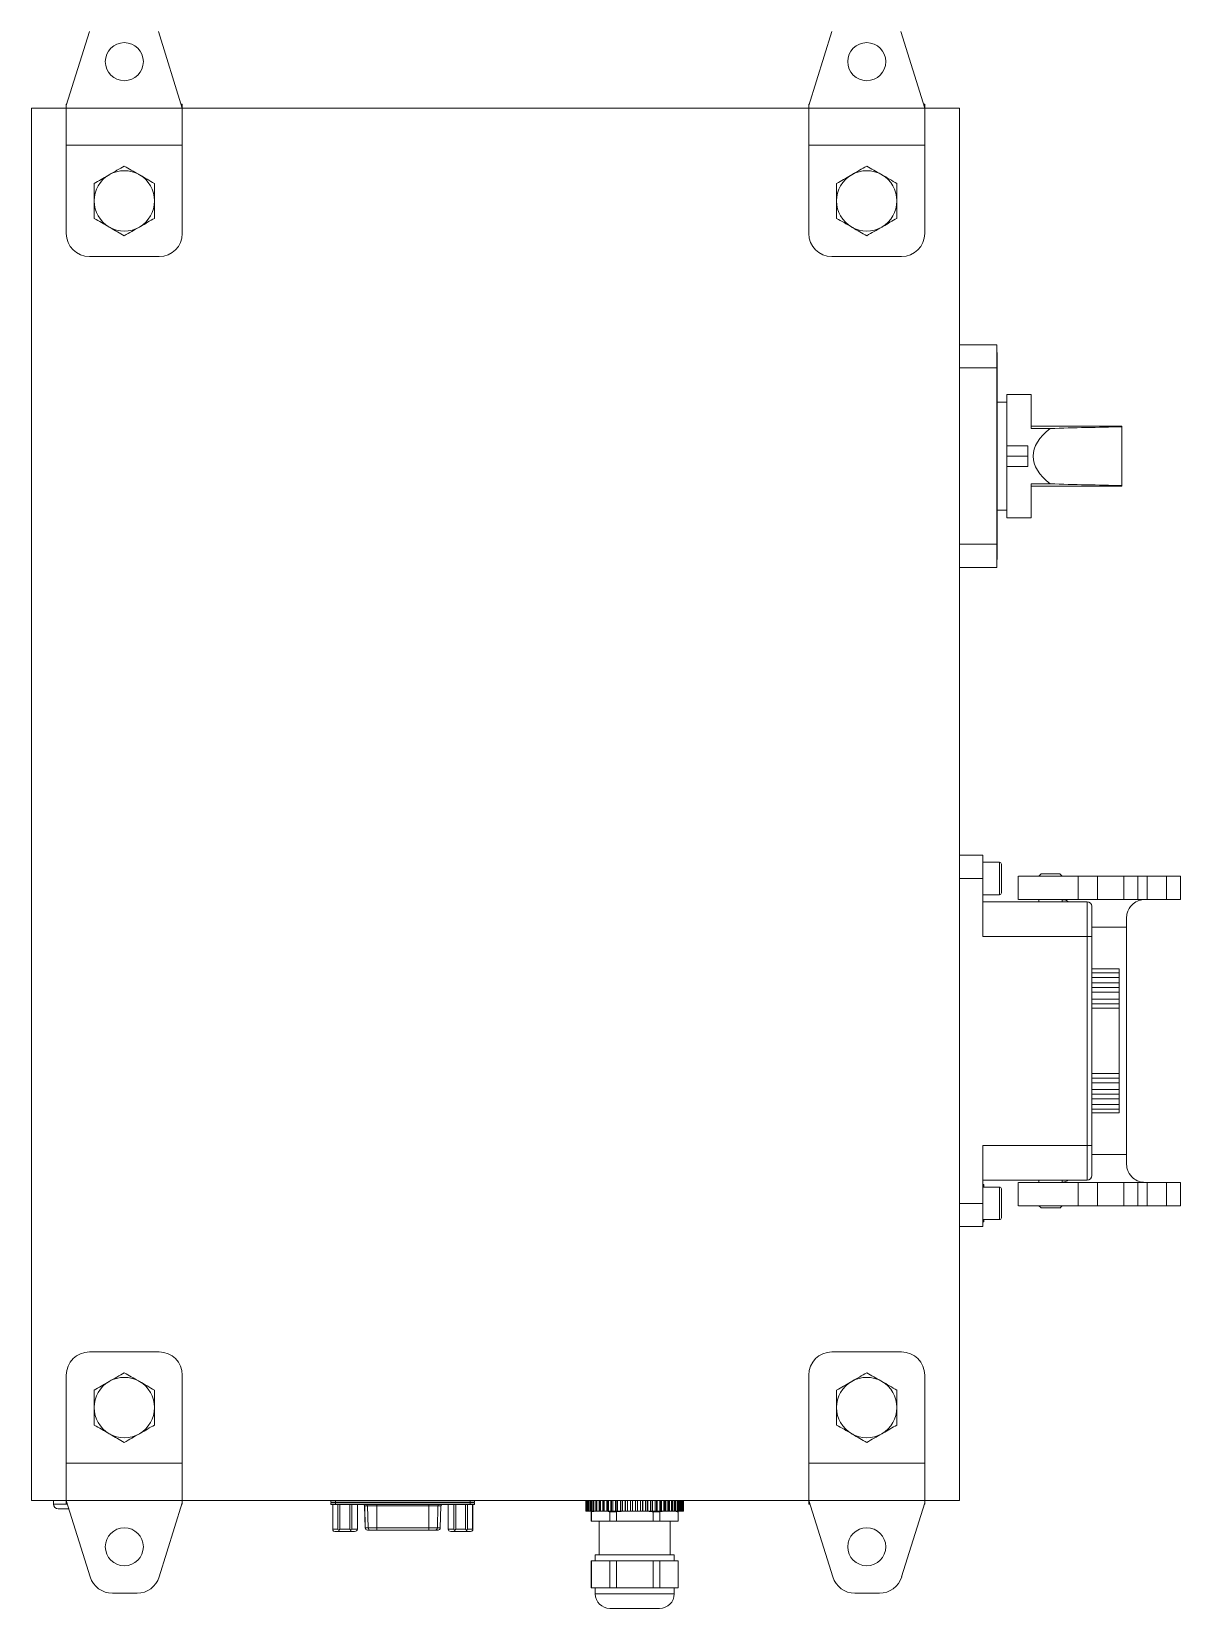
# Model space of a CAD drawing. Extents: x 4137 to 28680, y 2446 to 6814.
# Drawn here: x 5172.7 to 5420.3, y 4134.1 to 4473.9 of the extents above; entities that cross this region are included whole.
import ezdxf

# ---------------------------------------------------------------- set-up
doc = ezdxf.new("R2010")
doc.units = 0
doc.header["$LTSCALE"] = 0.5
doc.layers.get('0').update_dxf_attribs({"linetype": 'CONTINUOUS'})

msp = doc.modelspace()

# ---------------------------------------------------------------- linework, layer by layer
at = {"color": 7, "linetype": 'Continuous', "lineweight": 15}
for p, q in [((5185.22, 4473.87), (5180.23, 4457.92)), ((5205.23, 4457.38), (5200.08, 4473.87)), ((5345.22, 4473.87), (5340.23, 4457.92)), ((5365.23, 4457.38), (5360.08, 4473.87)), ((5180.23, 4458.21), (5180.32, 4458.21)), ((5180.23, 4457.92), (5180.23, 4458.21)), ((5180.23, 4457.92), (5180.23, 4457.38)), ((5204.97, 4458.21), (5205.23, 4458.21)), ((5205.23, 4457.38), (5205.23, 4458.21)), ((5340.23, 4458.21), (5340.32, 4458.21)), ((5340.23, 4457.92), (5340.23, 4458.21)), ((5340.23, 4457.92), (5340.23, 4457.38)), ((5364.97, 4458.21), (5365.23, 4458.21)), ((5365.23, 4457.38), (5365.23, 4458.21)), ((5172.73, 4157.38), (5172.73, 4457.38)), ((5172.73, 4457.38), (5180.23, 4457.38)), ((5205.23, 4457.38), (5180.23, 4457.38)), ((5180.23, 4449.38), (5180.23, 4457.38)), ((5205.23, 4457.38), (5340.23, 4457.38)), ((5205.23, 4449.38), (5205.23, 4457.38)), ((5365.23, 4457.38), (5340.23, 4457.38)), ((5340.23, 4449.38), (5340.23, 4457.38)), ((5365.23, 4457.38), (5372.73, 4457.38)), ((5365.23, 4449.38), (5365.23, 4457.38)), ((5372.73, 4457.38), (5372.73, 4157.38)), ((5205.23, 4449.38), (5180.23, 4449.38)), ((5180.23, 4430.38), (5180.23, 4449.38)), ((5205.23, 4430.38), (5205.23, 4449.38)), ((5365.23, 4449.38), (5340.23, 4449.38)), ((5340.23, 4430.38), (5340.23, 4449.38)), ((5365.23, 4430.38), (5365.23, 4449.38)), ((5200.23, 4425.38), (5185.23, 4425.38)), ((5360.23, 4425.38), (5345.23, 4425.38)), ((5380.73, 4406.38), (5372.73, 4406.38)), ((5380.73, 4406.38), (5380.73, 4401.38)), ((5380.83, 4404.68), (5380.73, 4404.68)), ((5380.83, 4401.18), (5380.83, 4404.68)), ((5372.73, 4401.38), (5380.73, 4401.38)), ((5380.73, 4401.38), (5380.73, 4363.38)), ((5380.83, 4401.18), (5380.83, 4363.58)), ((5382.93, 4394.03), (5380.83, 4394.03)), ((5388.13, 4395.68), (5382.93, 4395.68)), ((5382.93, 4395.68), (5382.93, 4384.62)), ((5388.13, 4388.34), (5388.13, 4395.68)), ((5407.73, 4388.85), (5388.13, 4388.85)), ((5388.13, 4388.34), (5392.28, 4388.34)), ((5407.73, 4388.7), (5407.73, 4388.85)), ((5407.73, 4388.7), (5407.73, 4376.06)), ((5382.93, 4384.62), (5382.93, 4382.38)), ((5382.93, 4384.62), (5387.43, 4384.62)), ((5387.43, 4384.62), (5387.43, 4382.38)), ((5382.93, 4382.38), (5382.93, 4380.14)), ((5382.93, 4382.38), (5387.43, 4382.38)), ((5387.43, 4380.14), (5382.93, 4380.14)), ((5382.93, 4380.14), (5382.93, 4369.08)), ((5387.43, 4382.38), (5387.43, 4380.14)), ((5388.13, 4376.41), (5392.28, 4376.41)), ((5388.13, 4369.08), (5388.13, 4376.41)), ((5388.13, 4375.91), (5407.73, 4375.91)), ((5407.73, 4376.06), (5407.73, 4375.91)), ((5380.83, 4370.73), (5382.93, 4370.73)), ((5382.93, 4369.08), (5388.13, 4369.08)), ((5380.73, 4363.38), (5372.73, 4363.38)), ((5380.73, 4363.38), (5380.73, 4358.38)), ((5380.83, 4360.08), (5380.83, 4363.58)), ((5380.73, 4360.08), (5380.83, 4360.08)), ((5372.73, 4358.38), (5380.73, 4358.38)), ((5372.73, 4296.38), (5377.73, 4296.38)), ((5377.73, 4291.38), (5377.73, 4296.38)), ((5381.33, 4294.88), (5377.73, 4294.88)), ((5381.73, 4294.48), (5381.73, 4288.28)), ((5385.33, 4291.88), (5385.33, 4286.87)), ((5389.83, 4291.88), (5390.33, 4292.38)), ((5394.33, 4292.38), (5390.33, 4292.38)), ((5394.84, 4291.87), (5394.33, 4292.38)), ((5398.27, 4286.88), (5398.27, 4291.88)), ((5402.46, 4291.88), (5398.27, 4291.88)), ((5402.46, 4286.88), (5402.46, 4291.88)), ((5408.13, 4291.88), (5402.46, 4291.88)), ((5408.13, 4286.88), (5408.13, 4291.88)), ((5411.13, 4286.88), (5411.13, 4291.88)), ((5413.13, 4286.88), (5413.13, 4291.88)), ((5417.33, 4291.88), (5413.13, 4291.88)), ((5417.33, 4286.88), (5417.33, 4291.88)), ((5420.33, 4286.88), (5420.33, 4291.88)), ((5372.73, 4291.38), (5377.73, 4291.38)), ((5377.73, 4278.88), (5377.73, 4291.38)), ((5377.73, 4287.88), (5381.33, 4287.88)), ((5400.23, 4286.38), (5377.73, 4286.38)), ((5389.83, 4286.88), (5389.83, 4286.38)), ((5394.83, 4286.38), (5394.83, 4286.93)), ((5402.46, 4286.88), (5398.27, 4286.88)), ((5400.23, 4278.88), (5400.23, 4286.38)), ((5408.13, 4286.88), (5402.46, 4286.88)), ((5417.33, 4286.88), (5413.13, 4286.88)), ((5408.71, 4282.88), (5408.71, 4280.88)), ((5400.23, 4278.88), (5377.73, 4278.88)), ((5400.23, 4233.88), (5400.23, 4278.88)), ((5401.23, 4278.88), (5400.23, 4278.88)), ((5401.23, 4233.88), (5401.23, 4278.88)), ((5408.71, 4231.88), (5408.71, 4280.88)), ((5401.23, 4271.88), (5407.13, 4271.88)), ((5407.13, 4271.06), (5407.13, 4271.88)), ((5407.13, 4271.88), (5407.13, 4271.88)), ((5407.13, 4271.88), (5407.13, 4270.91)), ((5401.23, 4267.88), (5407.13, 4267.88)), ((5407.13, 4268.88), (5407.13, 4270.07)), ((5407.13, 4267.95), (5407.13, 4259.38)), ((5407.13, 4267.88), (5407.13, 4267.88)), ((5407.13, 4264.38), (5401.23, 4264.38)), ((5407.13, 4265.38), (5407.13, 4266.88)), ((5407.13, 4264.38), (5407.13, 4264.38)), ((5407.13, 4263.41), (5401.23, 4263.41)), ((5407.13, 4249.35), (5407.13, 4263.41)), ((5407.13, 4258.38), (5407.13, 4258.38)), ((5407.13, 4257.38), (5407.13, 4255.38)), ((5407.13, 4254.38), (5407.13, 4254.38)), ((5407.13, 4253.38), (5407.13, 4244.81)), ((5401.23, 4249.35), (5407.13, 4249.35)), ((5401.23, 4248.38), (5407.13, 4248.38)), ((5407.13, 4248.38), (5407.13, 4248.38)), ((5407.13, 4245.88), (5407.13, 4247.38)), ((5407.13, 4244.88), (5401.23, 4244.88)), ((5407.13, 4244.88), (5407.13, 4244.88)), ((5407.13, 4242.69), (5407.13, 4243.88)), ((5401.23, 4240.88), (5407.13, 4240.88)), ((5407.13, 4241.85), (5407.13, 4240.88)), ((5407.13, 4240.88), (5407.13, 4241.7)), ((5407.13, 4240.88), (5407.13, 4240.88)), ((5377.73, 4233.88), (5400.23, 4233.88)), ((5377.73, 4233.88), (5377.73, 4221.38)), ((5400.23, 4233.88), (5401.23, 4233.88)), ((5400.23, 4226.38), (5400.23, 4233.88)), ((5408.71, 4229.88), (5408.71, 4231.88)), ((5377.73, 4226.38), (5400.23, 4226.38)), ((5377.95, 4225.44), (5377.73, 4225.44)), ((5377.93, 4225.38), (5377.73, 4225.38)), ((5381.33, 4224.88), (5377.73, 4224.88)), ((5377.93, 4224.88), (5377.93, 4225.38)), ((5381.73, 4224.48), (5381.73, 4218.28)), ((5385.33, 4225.88), (5385.33, 4220.87)), ((5389.83, 4225.88), (5389.83, 4226.38)), ((5394.83, 4225.82), (5394.83, 4226.38)), ((5398.27, 4225.88), (5398.27, 4220.88)), ((5398.27, 4225.88), (5402.46, 4225.88)), ((5402.46, 4225.88), (5402.46, 4220.88)), ((5402.46, 4225.88), (5408.13, 4225.88)), ((5408.13, 4225.88), (5408.13, 4220.88)), ((5411.13, 4225.88), (5411.13, 4220.88)), ((5413.13, 4225.88), (5413.13, 4220.88)), ((5413.13, 4225.88), (5417.33, 4225.88)), ((5417.33, 4225.88), (5417.33, 4220.88)), ((5420.33, 4225.88), (5420.33, 4220.88)), ((5372.73, 4221.38), (5377.73, 4221.38)), ((5377.73, 4221.38), (5377.73, 4216.38)), ((5389.83, 4220.88), (5390.33, 4220.38)), ((5394.33, 4220.37), (5394.84, 4220.88)), ((5398.27, 4220.88), (5402.46, 4220.88)), ((5402.46, 4220.88), (5408.13, 4220.88)), ((5413.13, 4220.88), (5417.33, 4220.88)), ((5377.73, 4217.88), (5381.33, 4217.88)), ((5377.73, 4217.38), (5377.93, 4217.38)), ((5377.93, 4217.38), (5377.93, 4217.88)), ((5377.73, 4216.38), (5372.73, 4216.38)), ((5185.23, 4189.38), (5200.23, 4189.38)), ((5345.23, 4189.38), (5360.23, 4189.38)), ((5180.23, 4184.38), (5180.23, 4165.38)), ((5205.23, 4184.38), (5205.23, 4165.38)), ((5340.23, 4184.38), (5340.23, 4165.38)), ((5365.23, 4184.38), (5365.23, 4165.38)), ((5180.23, 4165.38), (5205.23, 4165.38)), ((5180.23, 4165.38), (5180.23, 4157.38)), ((5205.23, 4165.38), (5205.23, 4157.38)), ((5340.23, 4165.38), (5365.23, 4165.38)), ((5340.23, 4165.38), (5340.23, 4157.38)), ((5365.23, 4165.38), (5365.23, 4157.38)), ((5180.23, 4157.38), (5172.73, 4157.38)), ((5177.48, 4157.38), (5177.48, 4156.58)), ((5180.23, 4157.38), (5205.23, 4157.38)), ((5180.23, 4157.38), (5185.39, 4140.89)), ((5180.23, 4157.38), (5180.23, 4156.55)), ((5180.49, 4156.55), (5180.23, 4156.55)), ((5200.25, 4140.89), (5205.23, 4156.83)), ((5205.23, 4156.55), (5205.15, 4156.55)), ((5340.23, 4157.38), (5205.23, 4157.38)), ((5205.23, 4156.83), (5205.23, 4157.38)), ((5205.23, 4156.83), (5205.23, 4156.55)), ((5237.23, 4156.98), (5237.23, 4157.38)), ((5237.23, 4156.98), (5238.23, 4156.98)), ((5237.23, 4156.48), (5237.23, 4156.88)), ((5238.23, 4156.88), (5237.23, 4156.88)), ((5238.23, 4156.48), (5237.23, 4156.48)), ((5237.63, 4156.48), (5237.63, 4150.93)), ((5237.7, 4156.48), (5237.7, 4151.18)), ((5238.23, 4157.38), (5238.23, 4156.98)), ((5238.23, 4156.98), (5267.23, 4156.98)), ((5238.23, 4156.48), (5238.23, 4156.88)), ((5267.23, 4156.88), (5238.23, 4156.88)), ((5267.23, 4156.48), (5238.23, 4156.48)), ((5238.73, 4156.98), (5238.73, 4156.88)), ((5238.76, 4151.18), (5238.76, 4156.48)), ((5239.19, 4156.48), (5239.19, 4151.18)), ((5241.31, 4151.18), (5241.31, 4156.48)), ((5241.73, 4156.88), (5241.73, 4156.98)), ((5241.75, 4156.48), (5241.75, 4151.18)), ((5242.95, 4156.48), (5242.95, 4151.18)), ((5244.51, 4156.19), (5244.64, 4151.46)), ((5244.54, 4156.19), (5245.16, 4156.19)), ((5244.54, 4156.19), (5244.66, 4151.46)), ((5245.16, 4156.19), (5247.13, 4156.19)), ((5245.16, 4156.19), (5245.28, 4151.46)), ((5245.3, 4156.98), (5245.3, 4156.88)), ((5247.13, 4156.48), (5247.13, 4156.19)), ((5247.13, 4156.19), (5258.34, 4156.19)), ((5247.13, 4156.19), (5247.13, 4151.46)), ((5258.34, 4156.48), (5258.34, 4156.19)), ((5258.34, 4156.19), (5260.31, 4156.19)), ((5258.34, 4156.19), (5258.34, 4151.46)), ((5260.16, 4156.88), (5260.16, 4156.98)), ((5260.31, 4156.19), (5260.19, 4151.46)), ((5260.31, 4156.19), (5260.93, 4156.19)), ((5260.93, 4156.19), (5260.81, 4151.46)), ((5260.83, 4151.46), (5260.96, 4156.19)), ((5262.52, 4156.48), (5262.52, 4151.18)), ((5263.72, 4151.18), (5263.72, 4156.48)), ((5263.73, 4156.98), (5263.73, 4156.88)), ((5264.15, 4156.48), (5264.15, 4151.18)), ((5266.28, 4151.18), (5266.28, 4156.48)), ((5266.71, 4156.48), (5266.71, 4151.18)), ((5266.73, 4156.88), (5266.73, 4156.98)), ((5267.23, 4156.98), (5267.23, 4157.38)), ((5267.23, 4156.98), (5268.23, 4156.98)), ((5267.23, 4156.48), (5267.23, 4156.88)), ((5268.23, 4156.88), (5267.23, 4156.88)), ((5268.23, 4156.48), (5267.23, 4156.48)), ((5267.77, 4151.18), (5267.77, 4156.48)), ((5267.84, 4150.93), (5267.84, 4156.48)), ((5268.23, 4156.98), (5268.23, 4157.38)), ((5268.23, 4156.48), (5268.23, 4156.88)), ((5292.22, 4157.38), (5292.22, 4155.09)), ((5292.22, 4157.38), (5292.22, 4155.09)), ((5292.3, 4155.09), (5292.3, 4157.38)), ((5292.35, 4157.38), (5292.35, 4155.09)), ((5292.49, 4155.09), (5292.49, 4157.38)), ((5292.58, 4157.38), (5292.58, 4155.09)), ((5292.79, 4155.09), (5292.79, 4157.38)), ((5292.93, 4157.38), (5292.93, 4155.09)), ((5293.2, 4155.09), (5293.2, 4157.38)), ((5293.38, 4157.38), (5293.38, 4155.09)), ((5293.71, 4155.09), (5293.71, 4157.38)), ((5293.93, 4157.38), (5293.93, 4155.09)), ((5293.94, 4157.38), (5293.94, 4155.09)), ((5294.32, 4155.09), (5294.32, 4157.38)), ((5294.53, 4157.38), (5294.53, 4155.09)), ((5294.59, 4157.38), (5294.59, 4155.09)), ((5295.03, 4155.09), (5295.03, 4157.38)), ((5295.22, 4157.38), (5295.22, 4155.09)), ((5295.34, 4157.38), (5295.34, 4155.09)), ((5295.82, 4155.09), (5295.82, 4157.38)), ((5295.99, 4157.38), (5295.99, 4155.09)), ((5296.16, 4157.38), (5296.16, 4155.09)), ((5296.68, 4155.09), (5296.68, 4157.38)), ((5296.83, 4157.38), (5296.83, 4155.09)), ((5297.05, 4157.38), (5297.05, 4155.09)), ((5297.61, 4155.09), (5297.61, 4157.38)), ((5297.74, 4157.38), (5297.74, 4155.09)), ((5298.01, 4157.38), (5298.01, 4155.09)), ((5298.6, 4155.09), (5298.6, 4157.38)), ((5298.7, 4157.38), (5298.7, 4155.09)), ((5299.02, 4157.38), (5299.02, 4155.09)), ((5299.63, 4155.09), (5299.63, 4157.38)), ((5299.71, 4157.38), (5299.71, 4155.09)), ((5300.07, 4157.38), (5300.07, 4155.09)), ((5300.7, 4155.09), (5300.7, 4157.38)), ((5300.75, 4157.38), (5300.75, 4155.09)), ((5301.15, 4157.38), (5301.15, 4155.09)), ((5301.79, 4155.09), (5301.79, 4157.38)), ((5301.81, 4157.38), (5301.81, 4155.09)), ((5302.24, 4155.09), (5302.24, 4157.38)), ((5302.25, 4157.38), (5302.25, 4155.09)), ((5302.89, 4155.09), (5302.89, 4157.38)), ((5303.32, 4155.09), (5303.32, 4157.38)), ((5303.35, 4157.38), (5303.35, 4155.09)), ((5303.98, 4155.09), (5303.98, 4157.38)), ((5304.38, 4155.09), (5304.38, 4157.38)), ((5304.44, 4157.38), (5304.44, 4155.09)), ((5305.07, 4155.09), (5305.07, 4157.38)), ((5305.43, 4155.09), (5305.43, 4157.38)), ((5305.52, 4157.38), (5305.52, 4155.09)), ((5306.13, 4155.09), (5306.13, 4157.38)), ((5306.45, 4155.09), (5306.45, 4157.38)), ((5306.57, 4157.38), (5306.57, 4155.09)), ((5307.15, 4155.09), (5307.15, 4157.38)), ((5307.43, 4155.09), (5307.43, 4157.38)), ((5307.57, 4157.38), (5307.57, 4155.09)), ((5308.12, 4155.09), (5308.12, 4157.38)), ((5308.36, 4155.09), (5308.36, 4157.38)), ((5308.52, 4157.38), (5308.52, 4155.09)), ((5309.03, 4155.09), (5309.03, 4157.38)), ((5309.22, 4155.09), (5309.22, 4157.38)), ((5309.41, 4157.38), (5309.41, 4155.09)), ((5309.88, 4155.09), (5309.88, 4157.38)), ((5310.01, 4155.09), (5310.01, 4157.38)), ((5310.22, 4157.38), (5310.22, 4155.09)), ((5310.64, 4155.09), (5310.64, 4157.38)), ((5310.73, 4155.09), (5310.73, 4157.38)), ((5310.96, 4157.38), (5310.96, 4155.09)), ((5311.32, 4155.09), (5311.32, 4157.38)), ((5311.36, 4155.09), (5311.36, 4157.38)), ((5311.6, 4157.38), (5311.6, 4155.09)), ((5311.91, 4155.09), (5311.91, 4157.38)), ((5312.14, 4157.38), (5312.14, 4155.09)), ((5312.39, 4155.09), (5312.39, 4157.38)), ((5312.59, 4157.38), (5312.59, 4155.09)), ((5312.77, 4155.09), (5312.77, 4157.38)), ((5312.92, 4157.38), (5312.92, 4155.09)), ((5313.04, 4155.09), (5313.04, 4157.38)), ((5313.14, 4157.38), (5313.14, 4155.09)), ((5313.2, 4155.09), (5313.2, 4157.38)), ((5313.25, 4157.38), (5313.25, 4155.09)), ((5340.23, 4157.38), (5365.23, 4157.38)), ((5340.23, 4157.38), (5345.39, 4140.89)), ((5340.23, 4157.38), (5340.23, 4156.55)), ((5340.49, 4156.55), (5340.23, 4156.55)), ((5360.25, 4140.89), (5365.23, 4156.83)), ((5365.23, 4156.55), (5365.15, 4156.55)), ((5372.73, 4157.38), (5365.23, 4157.38)), ((5365.23, 4156.83), (5365.23, 4157.38)), ((5365.23, 4156.83), (5365.23, 4156.55)), ((5292.22, 4155.09), (5292.3, 4155.09)), ((5292.22, 4155.09), (5292.22, 4155.09)), ((5292.3, 4155.09), (5292.35, 4155.09)), ((5292.35, 4155.09), (5292.49, 4155.09)), ((5292.49, 4155.09), (5292.58, 4155.09)), ((5292.58, 4155.09), (5292.79, 4155.09)), ((5292.79, 4155.09), (5292.93, 4155.09)), ((5292.93, 4155.09), (5293.2, 4155.09)), ((5293.2, 4155.09), (5293.38, 4155.09)), ((5294.03, 4155.09), (5293.36, 4154.91)), ((5293.36, 4154.91), (5293.36, 4152.88)), ((5293.36, 4154.91), (5293.39, 4154.91)), ((5293.39, 4152.88), (5293.36, 4152.88)), ((5293.38, 4155.09), (5293.71, 4155.09)), ((5293.39, 4154.91), (5294.43, 4155.09)), ((5293.39, 4152.88), (5293.39, 4154.91)), ((5297.35, 4152.88), (5293.39, 4152.88)), ((5293.71, 4155.09), (5293.93, 4155.09)), ((5293.94, 4155.09), (5294.32, 4155.09)), ((5294.32, 4155.09), (5294.53, 4155.09)), ((5294.59, 4155.09), (5295.03, 4155.09)), ((5295.03, 4155.09), (5295.22, 4155.09)), ((5295.08, 4152.88), (5295.08, 4145.64)), ((5295.22, 4155.09), (5295.34, 4155.09)), ((5295.34, 4155.09), (5295.82, 4155.09)), ((5295.82, 4155.09), (5295.99, 4155.09)), ((5295.99, 4155.09), (5296.16, 4155.09)), ((5296.16, 4155.09), (5296.68, 4155.09)), ((5296.68, 4155.09), (5296.83, 4155.09)), ((5296.83, 4155.09), (5297.05, 4155.09)), ((5297.05, 4155.09), (5297.61, 4155.09)), ((5297.35, 4154.91), (5298.78, 4154.91)), ((5297.35, 4152.88), (5297.35, 4154.91)), ((5298.78, 4152.88), (5297.35, 4152.88)), ((5297.61, 4155.09), (5297.74, 4155.09)), ((5297.74, 4155.09), (5298.12, 4155.09)), ((5298.01, 4155.09), (5298.6, 4155.09)), ((5298.6, 4155.09), (5298.7, 4155.09)), ((5298.7, 4155.09), (5299.1, 4155.09)), ((5298.78, 4154.91), (5300.84, 4155.09)), ((5298.78, 4152.88), (5298.78, 4154.91)), ((5306.69, 4152.88), (5298.78, 4152.88)), ((5299.02, 4155.09), (5299.63, 4155.09)), ((5299.63, 4155.09), (5299.71, 4155.09)), ((5299.71, 4155.09), (5300.13, 4155.09)), ((5300.07, 4155.09), (5300.7, 4155.09)), ((5300.7, 4155.09), (5300.75, 4155.09)), ((5300.75, 4155.09), (5301.18, 4155.09)), ((5301.15, 4155.09), (5301.79, 4155.09)), ((5301.79, 4155.09), (5301.81, 4155.09)), ((5301.81, 4155.09), (5302.24, 4155.09)), ((5302.25, 4155.09), (5302.24, 4155.09)), ((5302.25, 4155.09), (5302.89, 4155.09)), ((5302.88, 4155.09), (5303.32, 4155.09)), ((5303.35, 4155.09), (5303.32, 4155.09)), ((5303.35, 4155.09), (5303.98, 4155.09)), ((5303.95, 4155.09), (5304.38, 4155.09)), ((5304.44, 4155.09), (5304.38, 4155.09)), ((5304.44, 4155.09), (5305.07, 4155.09)), ((5305.01, 4155.09), (5305.43, 4155.09)), ((5305.52, 4155.09), (5305.43, 4155.09)), ((5305.52, 4155.09), (5306.13, 4155.09)), ((5306.04, 4155.09), (5306.45, 4155.09)), ((5306.57, 4155.09), (5306.45, 4155.09)), ((5306.57, 4155.09), (5307.15, 4155.09)), ((5306.69, 4152.88), (5306.69, 4154.91)), ((5306.69, 4154.91), (5308.12, 4154.91)), ((5308.12, 4152.88), (5306.69, 4152.88)), ((5307.04, 4155.09), (5307.43, 4155.09)), ((5307.57, 4155.09), (5307.43, 4155.09)), ((5307.57, 4155.09), (5308.12, 4155.09)), ((5307.99, 4155.09), (5308.36, 4155.09)), ((5308.12, 4154.91), (5309.15, 4155.09)), ((5308.12, 4152.88), (5308.12, 4154.91)), ((5312.07, 4152.88), (5308.12, 4152.88)), ((5308.52, 4155.09), (5308.36, 4155.09)), ((5308.52, 4155.09), (5309.03, 4155.09)), ((5309.03, 4155.09), (5309.22, 4155.09)), ((5309.41, 4155.09), (5309.22, 4155.09)), ((5309.41, 4155.09), (5309.88, 4155.09)), ((5309.88, 4155.09), (5310.01, 4155.09)), ((5310.22, 4155.09), (5310.01, 4155.09)), ((5310.22, 4155.09), (5310.64, 4155.09)), ((5310.39, 4145.64), (5310.39, 4152.88)), ((5310.96, 4155.09), (5310.73, 4155.09)), ((5310.96, 4155.09), (5311.32, 4155.09)), ((5311.6, 4155.09), (5311.36, 4155.09)), ((5312.11, 4154.91), (5311.44, 4155.09)), ((5311.6, 4155.09), (5311.91, 4155.09)), ((5312.14, 4155.09), (5311.91, 4155.09)), ((5312.07, 4152.88), (5312.07, 4154.91)), ((5312.07, 4154.91), (5312.11, 4154.91)), ((5312.11, 4152.88), (5312.07, 4152.88)), ((5312.11, 4152.88), (5312.11, 4154.91)), ((5312.14, 4155.09), (5312.39, 4155.09)), ((5312.59, 4155.09), (5312.39, 4155.09)), ((5312.59, 4155.09), (5312.77, 4155.09)), ((5312.92, 4155.09), (5312.77, 4155.09)), ((5312.92, 4155.09), (5313.04, 4155.09)), ((5313.14, 4155.09), (5313.04, 4155.09)), ((5313.14, 4155.09), (5313.2, 4155.09)), ((5313.25, 4155.09), (5313.2, 4155.09)), ((5238.76, 4151.18), (5237.7, 4151.18)), ((5238.13, 4150.68), (5239.19, 4150.68)), ((5241.31, 4151.18), (5239.19, 4151.18)), ((5239.19, 4150.68), (5241.31, 4150.68)), ((5241.31, 4150.68), (5242.37, 4150.68)), ((5242.95, 4151.18), (5241.75, 4151.18)), ((5244.66, 4151.46), (5245.28, 4151.46)), ((5245.15, 4150.98), (5245.78, 4150.98)), ((5245.28, 4151.46), (5247.13, 4151.46)), ((5245.78, 4150.98), (5246.22, 4150.98)), ((5246.22, 4150.98), (5247.13, 4150.98)), ((5247.13, 4151.46), (5258.34, 4151.46)), ((5247.13, 4151.46), (5247.13, 4150.98)), ((5247.13, 4150.98), (5258.34, 4150.98)), ((5258.34, 4151.46), (5260.19, 4151.46)), ((5258.34, 4151.46), (5258.34, 4150.98)), ((5258.34, 4150.98), (5259.25, 4150.98)), ((5259.25, 4150.98), (5259.69, 4150.98)), ((5259.69, 4150.98), (5260.32, 4150.98)), ((5260.19, 4151.46), (5260.81, 4151.46)), ((5263.72, 4151.18), (5262.52, 4151.18)), ((5263.09, 4150.68), (5264.15, 4150.68)), ((5266.28, 4151.18), (5264.15, 4151.18)), ((5264.15, 4150.68), (5266.28, 4150.68)), ((5266.28, 4151.18), (5266.53, 4150.93)), ((5266.28, 4150.68), (5267.34, 4150.68)), ((5267.77, 4151.18), (5266.71, 4151.18)), ((5294.23, 4145.64), (5294.23, 4144.33)), ((5294.23, 4145.64), (5295.37, 4145.64)), ((5295.37, 4145.64), (5311.23, 4145.64)), ((5311.23, 4144.33), (5311.23, 4145.64)), ((5293.36, 4144.33), (5293.36, 4138.55)), ((5293.39, 4144.33), (5293.36, 4144.33)), ((5293.39, 4138.55), (5293.39, 4144.33)), ((5295.37, 4144.33), (5293.39, 4144.33)), ((5297.35, 4144.33), (5295.37, 4144.33)), ((5297.35, 4138.55), (5297.35, 4144.33)), ((5298.78, 4144.33), (5297.35, 4144.33)), ((5298.78, 4138.55), (5298.78, 4144.33)), ((5302.73, 4144.33), (5298.78, 4144.33)), ((5306.69, 4144.33), (5302.73, 4144.33)), ((5306.69, 4138.55), (5306.69, 4144.33)), ((5308.12, 4144.33), (5306.69, 4144.33)), ((5308.12, 4138.55), (5308.12, 4144.33)), ((5310.1, 4144.33), (5308.12, 4144.33)), ((5312.07, 4144.33), (5310.1, 4144.33)), ((5312.07, 4138.55), (5312.07, 4144.33)), ((5312.11, 4144.33), (5312.07, 4144.33)), ((5312.11, 4138.55), (5312.11, 4144.33)), ((5293.36, 4138.55), (5293.39, 4138.55)), ((5293.39, 4138.55), (5295.37, 4138.55)), ((5294.23, 4138.55), (5294.23, 4137.24)), ((5295.37, 4138.55), (5297.35, 4138.55)), ((5297.35, 4138.55), (5298.78, 4138.55)), ((5298.78, 4138.55), (5302.73, 4138.55)), ((5302.73, 4138.55), (5306.69, 4138.55)), ((5306.69, 4138.55), (5308.12, 4138.55)), ((5308.12, 4138.55), (5310.1, 4138.55)), ((5310.1, 4138.55), (5312.07, 4138.55)), ((5311.23, 4137.24), (5311.23, 4138.55)), ((5312.07, 4138.55), (5312.11, 4138.55)), ((5190.16, 4137.38), (5195.48, 4137.38)), ((5350.16, 4137.38), (5355.48, 4137.38)), ((5297.38, 4134.09), (5298.1, 4134.09)), ((5298.1, 4134.09), (5308.09, 4134.09))]:
    msp.add_line(p, q, dxfattribs=at)
at = {"color": 8, "linetype": 'Continuous', "lineweight": 15}
for p, q in [((5380.73, 4401.18), (5380.83, 4401.18)), ((5380.83, 4363.58), (5380.73, 4363.58)), ((5381.33, 4287.88), (5381.33, 4294.88)), ((5408.71, 4280.88), (5401.23, 4280.88)), ((5401.23, 4271.05), (5407.13, 4271.06)), ((5401.23, 4270.07), (5407.13, 4270.07)), ((5401.23, 4268.88), (5407.13, 4268.88)), ((5407.13, 4266.88), (5401.23, 4266.88)), ((5407.13, 4265.38), (5401.23, 4265.38)), ((5401.23, 4247.38), (5407.13, 4247.38)), ((5401.23, 4245.88), (5407.13, 4245.88)), ((5407.13, 4243.88), (5401.23, 4243.88)), ((5407.13, 4242.69), (5401.23, 4242.69)), ((5407.13, 4241.7), (5401.23, 4241.7)), ((5408.71, 4231.88), (5401.23, 4231.88)), ((5381.33, 4217.88), (5381.33, 4224.88)), ((5177.48, 4156.58), (5180.23, 4156.58)), ((5244.51, 4156.19), (5244.54, 4156.19)), ((5245.32, 4156.88), (5245.32, 4156.98)), ((5245.94, 4156.88), (5245.94, 4156.98)), ((5247.13, 4156.98), (5247.13, 4156.88)), ((5258.34, 4156.88), (5258.34, 4156.98)), ((5259.52, 4156.88), (5259.52, 4156.98)), ((5260.15, 4156.88), (5260.15, 4156.98)), ((5260.93, 4156.19), (5260.96, 4156.19)), ((5244.64, 4151.46), (5244.66, 4151.46)), ((5260.81, 4151.46), (5260.83, 4151.46)), ((5294.23, 4137.24), (5295.37, 4137.24)), ((5295.37, 4137.24), (5311.23, 4137.24))]:
    msp.add_line(p, q, dxfattribs=at)
at = {"color": 7, "linetype": 'Continuous', "lineweight": 15, "flags": 128}
for points in [[(5407.13, 4271.06), (5407.13, 4271.01), (5407.13, 4270.94), (5407.13, 4270.84), (5407.13, 4270.71), (5407.13, 4270.57), (5407.13, 4270.41), (5407.13, 4270.24), (5407.13, 4270.07)], [(5407.13, 4270.91), (5407.13, 4270.77), (5407.13, 4270.55), (5407.13, 4270.25), (5407.13, 4269.88), (5407.13, 4269.45), (5407.13, 4268.98), (5407.13, 4268.47), (5407.13, 4267.95)], [(5407.13, 4267.88), (5407.13, 4267.9), (5407.13, 4267.96), (5407.13, 4268.05), (5407.13, 4268.17), (5407.13, 4268.32), (5407.13, 4268.5), (5407.13, 4268.68), (5407.13, 4268.88)], [(5407.13, 4266.88), (5407.13, 4267.07), (5407.13, 4267.26), (5407.13, 4267.44), (5407.13, 4267.59), (5407.13, 4267.71), (5407.13, 4267.8), (5407.13, 4267.86), (5407.13, 4267.88)], [(5407.13, 4264.38), (5407.13, 4264.4), (5407.13, 4264.46), (5407.13, 4264.55), (5407.13, 4264.67), (5407.13, 4264.82), (5407.13, 4265), (5407.13, 4265.18), (5407.13, 4265.38)], [(5407.13, 4263.08), (5407.13, 4263.62), (5407.13, 4264.07), (5407.13, 4264.37), (5407.13, 4264.48), (5407.13, 4264.37), (5407.13, 4264.07), (5407.13, 4263.62), (5407.13, 4263.08), (5407.13, 4262.54), (5407.13, 4262.09), (5407.13, 4261.79), (5407.13, 4261.68), (5407.13, 4261.79), (5407.13, 4262.09), (5407.13, 4262.54), (5407.13, 4263.08)], [(5407.13, 4263.08), (5407.13, 4263.62), (5407.13, 4264.07), (5407.13, 4264.37), (5407.13, 4264.48), (5407.13, 4264.37), (5407.13, 4264.07), (5407.13, 4263.62), (5407.13, 4263.08), (5407.13, 4262.54), (5407.13, 4262.09), (5407.13, 4261.79), (5407.13, 4261.68), (5407.13, 4261.79), (5407.13, 4262.09), (5407.13, 4262.54), (5407.13, 4263.08)], [(5407.13, 4264.38), (5407.13, 4264.36), (5407.13, 4264.31), (5407.13, 4264.22), (5407.13, 4264.1), (5407.13, 4263.95), (5407.13, 4263.78), (5407.13, 4263.6), (5407.13, 4263.41)], [(5407.13, 4258.38), (5407.13, 4258.4), (5407.13, 4258.46), (5407.13, 4258.55), (5407.13, 4258.67), (5407.13, 4258.82), (5407.13, 4259), (5407.13, 4259.18), (5407.13, 4259.38)], [(5407.13, 4257.38), (5407.13, 4257.57), (5407.13, 4257.76), (5407.13, 4257.94), (5407.13, 4258.09), (5407.13, 4258.21), (5407.13, 4258.3), (5407.13, 4258.36), (5407.13, 4258.38)], [(5407.13, 4256.38), (5407.13, 4256.92), (5407.13, 4257.37), (5407.13, 4257.67), (5407.13, 4257.78), (5407.13, 4257.67), (5407.13, 4257.37), (5407.13, 4256.92), (5407.13, 4256.38), (5407.13, 4255.84), (5407.13, 4255.39), (5407.13, 4255.09), (5407.13, 4254.98), (5407.13, 4255.09), (5407.13, 4255.39), (5407.13, 4255.84), (5407.13, 4256.38)], [(5407.13, 4256.38), (5407.13, 4256.92), (5407.13, 4257.37), (5407.13, 4257.67), (5407.13, 4257.78), (5407.13, 4257.67), (5407.13, 4257.37), (5407.13, 4256.92), (5407.13, 4256.38), (5407.13, 4255.84), (5407.13, 4255.39), (5407.13, 4255.09), (5407.13, 4254.98), (5407.13, 4255.09), (5407.13, 4255.39), (5407.13, 4255.84), (5407.13, 4256.38)], [(5407.13, 4254.38), (5407.13, 4254.4), (5407.13, 4254.46), (5407.13, 4254.55), (5407.13, 4254.67), (5407.13, 4254.82), (5407.13, 4255), (5407.13, 4255.18), (5407.13, 4255.38)], [(5407.13, 4253.38), (5407.13, 4253.57), (5407.13, 4253.76), (5407.13, 4253.94), (5407.13, 4254.09), (5407.13, 4254.21), (5407.13, 4254.3), (5407.13, 4254.36), (5407.13, 4254.38)], [(5407.13, 4249.68), (5407.13, 4250.22), (5407.13, 4250.67), (5407.13, 4250.97), (5407.13, 4251.08), (5407.13, 4250.97), (5407.13, 4250.67), (5407.13, 4250.22), (5407.13, 4249.68), (5407.13, 4249.14), (5407.13, 4248.69), (5407.13, 4248.39), (5407.13, 4248.28), (5407.13, 4248.39), (5407.13, 4248.69), (5407.13, 4249.14), (5407.13, 4249.68)], [(5407.13, 4249.68), (5407.13, 4250.22), (5407.13, 4250.67), (5407.13, 4250.97), (5407.13, 4251.08), (5407.13, 4250.97), (5407.13, 4250.67), (5407.13, 4250.22), (5407.13, 4249.68), (5407.13, 4249.14), (5407.13, 4248.69), (5407.13, 4248.39), (5407.13, 4248.28), (5407.13, 4248.39), (5407.13, 4248.69), (5407.13, 4249.14), (5407.13, 4249.68)], [(5407.13, 4249.35), (5407.13, 4249.16), (5407.13, 4248.98), (5407.13, 4248.81), (5407.13, 4248.66), (5407.13, 4248.54), (5407.13, 4248.45), (5407.13, 4248.4), (5407.13, 4248.38)], [(5407.13, 4247.38), (5407.13, 4247.57), (5407.13, 4247.76), (5407.13, 4247.94), (5407.13, 4248.09), (5407.13, 4248.21), (5407.13, 4248.3), (5407.13, 4248.36), (5407.13, 4248.38)], [(5407.13, 4244.88), (5407.13, 4244.9), (5407.13, 4244.96), (5407.13, 4245.05), (5407.13, 4245.17), (5407.13, 4245.32), (5407.13, 4245.5), (5407.13, 4245.68), (5407.13, 4245.88)], [(5407.13, 4243.88), (5407.13, 4244.07), (5407.13, 4244.26), (5407.13, 4244.44), (5407.13, 4244.59), (5407.13, 4244.71), (5407.13, 4244.8), (5407.13, 4244.86), (5407.13, 4244.88)], [(5407.13, 4244.81), (5407.13, 4244.29), (5407.13, 4243.78), (5407.13, 4243.31), (5407.13, 4242.88), (5407.13, 4242.51), (5407.13, 4242.21), (5407.13, 4241.99), (5407.13, 4241.85)], [(5407.13, 4242.69), (5407.13, 4242.51), (5407.13, 4242.35), (5407.13, 4242.19), (5407.13, 4242.05), (5407.13, 4241.92), (5407.13, 4241.82), (5407.13, 4241.75), (5407.13, 4241.7)], [(5238.94, 4150.93), (5239.02, 4151.01), (5239.1, 4151.09), (5239.19, 4151.18)], [(5241.31, 4151.18), (5241.4, 4151.09), (5241.48, 4151.01), (5241.56, 4150.93)], [(5263.9, 4150.93), (5263.98, 4151.01), (5264.07, 4151.09), (5264.15, 4151.18)]]:
    msp.add_lwpolyline(points, dxfattribs=at)
at = {"color": 7, "linetype": 'Continuous', "lineweight": 15}
for centre in [(5192.73, 4467.38), (5352.73, 4467.38), (5192.73, 4147.38), (5352.73, 4147.38)]:
    msp.add_circle(centre, 4.1, dxfattribs=at)
for centre, radius, start, end in [((5192.73, 4437.38), 6.5, 120, 180), ((5192.73, 4437.38), 6.5, 60, 120), ((5192.73, 4437.38), 6.5, 0, 60), ((5352.73, 4437.38), 6.5, 120, 180), ((5352.73, 4437.38), 6.5, 60, 120), ((5352.73, 4437.38), 6.5, 0, 60), ((5192.73, 4437.38), 6.5, 180, 240), ((5192.73, 4437.38), 6.5, 300, 0), ((5352.73, 4437.38), 6.5, 180, 240), ((5352.73, 4437.38), 6.5, 300, 0), ((5192.73, 4437.38), 6.5, 240, 300), ((5352.73, 4437.38), 6.5, 240, 300), ((5185.23, 4430.38), 5, 180, 270), ((5200.23, 4430.38), 5, 270, 360), ((5345.23, 4430.38), 5, 180, 270), ((5360.23, 4430.38), 5, 270, 360), ((5381.33, 4294.48), 0.4, 0, 90), ((5381.33, 4288.28), 0.4, 270, 0), ((5400.23, 4285.38), 1, 0, 90), ((5400.23, 4227.38), 1, 270, 360), ((5381.33, 4224.48), 0.4, 0, 90), ((5381.33, 4218.28), 0.4, 270, 0), ((5185.23, 4184.38), 5, 90, 180), ((5200.23, 4184.38), 5, 0, 90), ((5345.23, 4184.38), 5, 90, 180), ((5360.23, 4184.38), 5, 0, 90), ((5192.73, 4177.38), 6.5, 120, 180), ((5192.73, 4177.38), 6.5, 60, 120), ((5192.73, 4177.38), 6.5, 0, 60), ((5352.73, 4177.38), 6.5, 120, 180), ((5352.73, 4177.38), 6.5, 60, 120), ((5352.73, 4177.38), 6.5, 0, 60), ((5192.73, 4177.38), 6.5, 180, 240), ((5192.73, 4177.38), 6.5, 300, 0), ((5352.73, 4177.38), 6.5, 180, 240), ((5352.73, 4177.38), 6.5, 300, 0), ((5192.73, 4177.38), 6.5, 240, 300), ((5352.73, 4177.38), 6.5, 240, 300), ((5178.48, 4156.58), 1, 180, 270), ((5244.21, 4156.18), 0.3, 1.5, 90), ((5244.24, 4156.18), 0.298, 1.145, 89.6642), ((5244.86, 4156.18), 0.298, 1.1448, 89.6644), ((5260.61, 4156.18), 0.298, 90.3356, 178.8553), ((5261.23, 4156.18), 0.298, 90.3355, 178.8554), ((5261.26, 4156.18), 0.3, 90, 178.5), ((5245.13, 4151.48), 0.5, 181.5, 270), ((5245.15, 4151.47), 0.497, 181.1447, 269.6646), ((5245.78, 4151.47), 0.497, 181.1448, 269.6645), ((5259.69, 4151.47), 0.497, 270.3354, 358.8554), ((5260.31, 4151.47), 0.497, 270.3355, 358.8554), ((5260.33, 4151.48), 0.5, 270, 358.5), ((5190.16, 4142.38), 5, 197.354, 270), ((5195.48, 4142.38), 5, 270, 342.646), ((5350.16, 4142.38), 5, 197.354, 270), ((5355.48, 4142.38), 5, 270, 342.646), ((5297.38, 4137.24), 3.15, 180, 270), ((5308.09, 4137.24), 3.15, 270, 0)]:
    msp.add_arc(centre, radius, start, end, dxfattribs=at)
for centre, major_axis, ratio, start_param, end_param in [((5423.49, 4382.38), (34.92, 0), 0.380863, 2.676441, 3.606744), ((5426.35, 4221.28), (439.96, 0), 0.380863, 1.613115, 1.648313), ((5426.35, 4543.47), (439.96, 0), 0.380863, 4.634873, 4.67007), ((5238.13, 4151.18), (0.433, 0.433), 0.57735, 2.094395, 2.617994), ((5238.13, 4151.18), (0.577, 0), 0.866025, 3.665191, 4.712389), ((5239.19, 4151.18), (0.433, -0.433), 0.57735, 4.18879, 4.712389), ((5239.19, 4151.18), (0, 0.5), 0.57735, 2.094395, 3.141593), ((5241.31, 4151.18), (0, 0.5), 0.57735, 3.141593, 4.18879), ((5241.31, 4151.18), (0.433, 0.433), 0.57735, 4.712389, 5.235988), ((5242.37, 4151.18), (-0.577, 0), 0.866025, 1.570796, 3.141593), ((5263.09, 4151.18), (0.577, 0), 0.866025, 3.141593, 4.712389), ((5264.15, 4151.18), (0.433, -0.433), 0.57735, 4.18879, 4.712389), ((5264.15, 4151.18), (0, 0.5), 0.57735, 2.094395, 3.141593), ((5266.28, 4151.18), (0, 0.5), 0.57735, 3.141593, 4.18879), ((5266.28, 4151.18), (0.433, 0.433), 0.57735, 4.712389, 5.235988), ((5267.34, 4151.18), (-0.577, 0), 0.866025, 1.570796, 2.617994), ((5267.34, 4151.18), (-0.433, 0.433), 0.57735, 3.665191, 4.18879)]:
    msp.add_ellipse(centre, major_axis=major_axis, ratio=ratio, start_param=start_param, end_param=end_param, dxfattribs=at)
for points, knots in [([(5192.73, 4444.88), (5192.21, 4444.58), (5191.14, 4443.96), (5190.04, 4443.33), (5189.48, 4443.01)], [0, 0, 0, 0, 0.495459, 1, 1, 1, 1]), ([(5195.98, 4443.01), (5195.91, 4443.05), (5194.81, 4443.68), (5193.73, 4444.31), (5192.73, 4444.88)], [0, 0, 0, 0, 0.0702153, 1, 1, 1, 1]), ([(5352.73, 4444.88), (5352.21, 4444.58), (5351.14, 4443.96), (5350.04, 4443.33), (5349.48, 4443.01)], [0, 0, 0, 0, 0.4954582, 1, 1, 1, 1]), ([(5355.98, 4443.01), (5355.91, 4443.05), (5354.81, 4443.68), (5353.73, 4444.31), (5352.73, 4444.88)], [0, 0, 0, 0, 0.070217, 1, 1, 1, 1]), ([(5189.48, 4443.01), (5189.41, 4442.96), (5188.31, 4442.33), (5187.23, 4441.71), (5186.23, 4441.13)], [0, 0, 0, 0, 0.070213, 1, 1, 1, 1]), ([(5186.23, 4441.13), (5186.23, 4440.19), (5186.23, 4438.95), (5186.23, 4437.68), (5186.23, 4437.38)], [0, 0, 0, 0, 0.758147, 1, 1, 1, 1]), ([(5199.23, 4441.13), (5198.71, 4441.43), (5197.64, 4442.05), (5196.54, 4442.69), (5195.98, 4443.01)], [0, 0, 0, 0, 0.495459, 1, 1, 1, 1]), ([(5199.23, 4437.38), (5199.23, 4437.68), (5199.23, 4438.95), (5199.23, 4440.19), (5199.23, 4441.13)], [0, 0, 0, 0, 0.241853, 1, 1, 1, 1]), ([(5349.48, 4443.01), (5349.41, 4442.96), (5348.31, 4442.33), (5347.23, 4441.71), (5346.23, 4441.13)], [0, 0, 0, 0, 0.0702133, 1, 1, 1, 1]), ([(5346.23, 4441.13), (5346.23, 4440.19), (5346.23, 4438.95), (5346.23, 4437.68), (5346.23, 4437.38)], [0, 0, 0, 0, 0.758147, 1, 1, 1, 1]), ([(5359.23, 4441.13), (5358.71, 4441.43), (5357.64, 4442.05), (5356.54, 4442.69), (5355.98, 4443.01)], [0, 0, 0, 0, 0.49546, 1, 1, 1, 1]), ([(5359.23, 4437.38), (5359.23, 4437.68), (5359.23, 4438.95), (5359.23, 4440.19), (5359.23, 4441.13)], [0, 0, 0, 0, 0.241853, 1, 1, 1, 1]), ([(5186.23, 4437.38), (5186.23, 4436.39), (5186.23, 4435.12), (5186.23, 4433.9), (5186.23, 4433.62)], [0, 0, 0, 0, 0.776286, 1, 1, 1, 1]), ([(5199.23, 4433.62), (5199.23, 4433.9), (5199.23, 4435.12), (5199.23, 4436.39), (5199.23, 4437.38)], [0, 0, 0, 0, 0.223714, 1, 1, 1, 1]), ([(5346.23, 4437.38), (5346.23, 4436.39), (5346.23, 4435.12), (5346.23, 4433.9), (5346.23, 4433.62)], [0, 0, 0, 0, 0.776286, 1, 1, 1, 1]), ([(5359.23, 4433.62), (5359.23, 4433.9), (5359.23, 4435.12), (5359.23, 4436.39), (5359.23, 4437.38)], [0, 0, 0, 0, 0.223714, 1, 1, 1, 1]), ([(5186.23, 4433.62), (5186.76, 4433.32), (5187.83, 4432.7), (5188.93, 4432.07), (5189.48, 4431.75)], [0, 0, 0, 0, 0.49546, 1, 1, 1, 1]), ([(5189.48, 4431.75), (5189.56, 4431.7), (5190.66, 4431.07), (5191.73, 4430.45), (5192.73, 4429.87)], [0, 0, 0, 0, 0.070217, 1, 1, 1, 1]), ([(5192.73, 4429.87), (5193.26, 4430.18), (5194.33, 4430.79), (5195.43, 4431.43), (5195.98, 4431.75)], [0, 0, 0, 0, 0.4954582, 1, 1, 1, 1]), ([(5195.98, 4431.75), (5196.06, 4431.79), (5197.16, 4432.43), (5198.23, 4433.05), (5199.23, 4433.62)], [0, 0, 0, 0, 0.0702133, 1, 1, 1, 1]), ([(5346.23, 4433.62), (5346.76, 4433.32), (5347.83, 4432.7), (5348.93, 4432.07), (5349.48, 4431.75)], [0, 0, 0, 0, 0.495459, 1, 1, 1, 1]), ([(5349.48, 4431.75), (5349.56, 4431.7), (5350.66, 4431.07), (5351.73, 4430.45), (5352.73, 4429.87)], [0, 0, 0, 0, 0.0702153, 1, 1, 1, 1]), ([(5352.73, 4429.87), (5353.26, 4430.18), (5354.33, 4430.79), (5355.43, 4431.43), (5355.98, 4431.75)], [0, 0, 0, 0, 0.495459, 1, 1, 1, 1]), ([(5355.98, 4431.75), (5356.06, 4431.79), (5357.16, 4432.43), (5358.23, 4433.05), (5359.23, 4433.62)], [0, 0, 0, 0, 0.070213, 1, 1, 1, 1]), ([(5398.27, 4291.88), (5397.7, 4291.88), (5396.55, 4291.88), (5393.94, 4291.88), (5391.15, 4291.88), (5388.52, 4291.88), (5386.52, 4291.88), (5385.4, 4291.88), (5385.45, 4291.88), (5385.46, 4291.88)], [0, 0, 0, 0, 0.152016, 0.304032, 0.456047, 0.608063, 0.760079, 0.912094, 1, 1, 1, 1]), ([(5411.13, 4291.88), (5411.09, 4291.88), (5411, 4291.88), (5410.3, 4291.88), (5409.31, 4291.88), (5408.53, 4291.88), (5408.13, 4291.88)], [0, 0, 0, 0, 0.249999, 0.499999, 0.749998, 1, 1, 1, 1]), ([(5413.13, 4291.88), (5412.87, 4291.88), (5412.35, 4291.88), (5411.69, 4291.88), (5411.22, 4291.88), (5411.16, 4291.88), (5411.13, 4291.88)], [0, 0, 0, 0, 0.25, 0.500001, 0.750001, 1, 1, 1, 1]), ([(5420.33, 4291.88), (5420.29, 4291.88), (5420.2, 4291.88), (5419.5, 4291.88), (5418.51, 4291.88), (5417.73, 4291.88), (5417.33, 4291.88)], [0, 0, 0, 0, 0.25, 0.5, 0.750001, 1, 1, 1, 1]), ([(5398.27, 4286.88), (5397.7, 4286.88), (5396.55, 4286.88), (5393.94, 4286.88), (5391.15, 4286.88), (5388.52, 4286.88), (5386.52, 4286.88), (5385.4, 4286.88), (5385.45, 4286.88), (5385.46, 4286.88)], [0, 0, 0, 0, 0.152016, 0.304032, 0.456047, 0.608063, 0.760079, 0.912094, 1, 1, 1, 1]), ([(5394.83, 4286.78), (5395.15, 4286.77), (5395.62, 4286.74), (5396.02, 4286.47), (5396.15, 4286.38)], [0, 0, 0, 0, 0.675949, 1, 1, 1, 1]), ([(5401.23, 4285.38), (5401.23, 4285.28), (5401.23, 4285.08), (5401.23, 4283.58), (5401.23, 4281.43), (5401.23, 4279.73), (5401.23, 4278.88)], [0, 0, 0, 0, 0.25, 0.5, 0.75, 1, 1, 1, 1]), ([(5411.13, 4286.88), (5411.09, 4286.88), (5411, 4286.88), (5410.3, 4286.88), (5409.31, 4286.88), (5408.53, 4286.88), (5408.13, 4286.88)], [0, 0, 0, 0, 0.249999, 0.499999, 0.749998, 1, 1, 1, 1]), ([(5408.71, 4282.88), (5408.73, 4283.16), (5408.77, 4283.75), (5409.18, 4284.9), (5410.05, 4286), (5411.35, 4286.75), (5412.26, 4286.83), (5412.71, 4286.88)], [0, 0, 0, 0, 0.106086, 0.223203, 0.499716, 0.749714, 1, 1, 1, 1]), ([(5413.13, 4286.88), (5412.87, 4286.88), (5412.35, 4286.88), (5411.69, 4286.88), (5411.22, 4286.88), (5411.16, 4286.88), (5411.13, 4286.88)], [0, 0, 0, 0, 0.25, 0.500001, 0.750001, 1, 1, 1, 1]), ([(5420.33, 4286.88), (5420.29, 4286.88), (5420.2, 4286.88), (5419.5, 4286.88), (5418.51, 4286.88), (5417.73, 4286.88), (5417.33, 4286.88)], [0, 0, 0, 0, 0.25, 0.5, 0.750001, 1, 1, 1, 1]), ([(5401.23, 4227.38), (5401.23, 4227.48), (5401.23, 4227.67), (5401.23, 4229.17), (5401.23, 4231.32), (5401.23, 4233.03), (5401.23, 4233.88)], [0, 0, 0, 0, 0.25, 0.4999998, 0.7499998, 1, 1, 1, 1]), ([(5412.71, 4225.88), (5412.22, 4225.93), (5411.31, 4226.02), (5410.03, 4226.79), (5409.18, 4227.85), (5408.77, 4229.01), (5408.73, 4229.6), (5408.71, 4229.88)], [0, 0, 0, 0, 0.267419, 0.500223, 0.77668, 0.893832, 1, 1, 1, 1]), ([(5377.93, 4224.77), (5377.93, 4224.8), (5377.93, 4224.87), (5377.93, 4225.02), (5377.93, 4225.18), (5377.93, 4225.32), (5377.93, 4225.42), (5377.93, 4225.43), (5377.93, 4225.44)], [0, 0, 0, 0, 0.115856, 0.292683, 0.46951, 0.646339, 0.82317, 1, 1, 1, 1]), ([(5385.46, 4225.88), (5385.45, 4225.88), (5385.4, 4225.88), (5386.52, 4225.88), (5388.52, 4225.88), (5391.15, 4225.88), (5393.94, 4225.88), (5396.55, 4225.88), (5397.7, 4225.88), (5398.27, 4225.88)], [0, 0, 0, 0, 0.087906, 0.239921, 0.391937, 0.543953, 0.695968, 0.847984, 1, 1, 1, 1]), ([(5396.13, 4226.38), (5395.98, 4226.28), (5395.42, 4225.92), (5394.78, 4225.89), (5394.31, 4225.88)], [0, 0, 0, 0, 0.275636, 1, 1, 1, 1]), ([(5408.13, 4225.88), (5408.53, 4225.88), (5409.31, 4225.88), (5410.3, 4225.88), (5411, 4225.88), (5411.09, 4225.88), (5411.13, 4225.88)], [0, 0, 0, 0, 0.250002, 0.500001, 0.750001, 1, 1, 1, 1]), ([(5411.13, 4225.88), (5411.16, 4225.88), (5411.22, 4225.88), (5411.69, 4225.88), (5412.35, 4225.88), (5412.87, 4225.88), (5413.13, 4225.88)], [0, 0, 0, 0, 0.249999, 0.499999, 0.75, 1, 1, 1, 1]), ([(5417.33, 4225.88), (5417.73, 4225.88), (5418.51, 4225.88), (5419.5, 4225.88), (5420.2, 4225.88), (5420.29, 4225.88), (5420.33, 4225.88)], [0, 0, 0, 0, 0.249999, 0.5, 0.75, 1, 1, 1, 1]), ([(5385.46, 4220.88), (5385.45, 4220.88), (5385.4, 4220.88), (5386.52, 4220.88), (5388.52, 4220.88), (5391.15, 4220.88), (5393.94, 4220.88), (5396.55, 4220.88), (5397.7, 4220.88), (5398.27, 4220.88)], [0, 0, 0, 0, 0.087906, 0.239921, 0.391937, 0.543953, 0.695968, 0.847984, 1, 1, 1, 1]), ([(5390.33, 4220.38), (5390.36, 4220.38), (5390.42, 4220.38), (5390.89, 4220.38), (5391.55, 4220.38), (5392.33, 4220.38), (5393.12, 4220.38), (5393.78, 4220.38), (5394.24, 4220.38), (5394.3, 4220.38), (5394.33, 4220.38)], [0, 0, 0, 0, 0.125, 0.25, 0.374999, 0.5, 0.625, 0.75, 0.875, 1, 1, 1, 1]), ([(5408.13, 4220.88), (5408.53, 4220.88), (5409.31, 4220.88), (5410.3, 4220.88), (5411, 4220.88), (5411.09, 4220.88), (5411.13, 4220.88)], [0, 0, 0, 0, 0.250002, 0.500001, 0.750001, 1, 1, 1, 1]), ([(5411.13, 4220.88), (5411.16, 4220.88), (5411.22, 4220.88), (5411.69, 4220.88), (5412.35, 4220.88), (5412.87, 4220.88), (5413.13, 4220.88)], [0, 0, 0, 0, 0.249999, 0.499999, 0.75, 1, 1, 1, 1]), ([(5417.33, 4220.88), (5417.73, 4220.88), (5418.51, 4220.88), (5419.5, 4220.88), (5420.2, 4220.88), (5420.29, 4220.88), (5420.33, 4220.88)], [0, 0, 0, 0, 0.249999, 0.5, 0.75, 1, 1, 1, 1]), ([(5189.48, 4183.01), (5189.41, 4182.96), (5188.31, 4182.33), (5187.23, 4181.71), (5186.23, 4181.13)], [0, 0, 0, 0, 0.070215, 1, 1, 1, 1]), ([(5192.73, 4184.88), (5192.21, 4184.58), (5191.14, 4183.96), (5190.04, 4183.33), (5189.48, 4183.01)], [0, 0, 0, 0, 0.495459, 1, 1, 1, 1]), ([(5195.98, 4183.01), (5195.91, 4183.05), (5194.81, 4183.68), (5193.73, 4184.31), (5192.73, 4184.88)], [0, 0, 0, 0, 0.070214, 1, 1, 1, 1]), ([(5199.23, 4181.13), (5198.71, 4181.43), (5197.64, 4182.05), (5196.54, 4182.69), (5195.98, 4183.01)], [0, 0, 0, 0, 0.495457, 1, 1, 1, 1]), ([(5349.48, 4183.01), (5349.41, 4182.96), (5348.31, 4182.33), (5347.23, 4181.71), (5346.23, 4181.13)], [0, 0, 0, 0, 0.070215, 1, 1, 1, 1]), ([(5352.73, 4184.88), (5352.21, 4184.58), (5351.14, 4183.96), (5350.04, 4183.33), (5349.48, 4183.01)], [0, 0, 0, 0, 0.4954579, 1, 1, 1, 1]), ([(5355.98, 4183.01), (5355.91, 4183.05), (5354.81, 4183.68), (5353.73, 4184.31), (5352.73, 4184.88)], [0, 0, 0, 0, 0.070215, 1, 1, 1, 1]), ([(5359.23, 4181.13), (5358.71, 4181.43), (5357.64, 4182.05), (5356.54, 4182.69), (5355.98, 4183.01)], [0, 0, 0, 0, 0.495458, 1, 1, 1, 1]), ([(5186.23, 4181.13), (5186.23, 4180.19), (5186.23, 4178.95), (5186.23, 4177.68), (5186.23, 4177.38)], [0, 0, 0, 0, 0.758149, 1, 1, 1, 1]), ([(5199.23, 4177.38), (5199.23, 4177.68), (5199.23, 4178.95), (5199.23, 4180.19), (5199.23, 4181.13)], [0, 0, 0, 0, 0.241851, 1, 1, 1, 1]), ([(5346.23, 4181.13), (5346.23, 4180.19), (5346.23, 4178.95), (5346.23, 4177.68), (5346.23, 4177.38)], [0, 0, 0, 0, 0.758149, 1, 1, 1, 1]), ([(5359.23, 4177.38), (5359.23, 4177.68), (5359.23, 4178.95), (5359.23, 4180.19), (5359.23, 4181.13)], [0, 0, 0, 0, 0.241851, 1, 1, 1, 1]), ([(5186.23, 4177.38), (5186.23, 4176.39), (5186.23, 4175.12), (5186.23, 4173.9), (5186.23, 4173.62)], [0, 0, 0, 0, 0.776287, 1, 1, 1, 1]), ([(5199.23, 4173.62), (5199.23, 4173.9), (5199.23, 4175.12), (5199.23, 4176.39), (5199.23, 4177.38)], [0, 0, 0, 0, 0.223713, 1, 1, 1, 1]), ([(5346.23, 4177.38), (5346.23, 4176.39), (5346.23, 4175.12), (5346.23, 4173.9), (5346.23, 4173.62)], [0, 0, 0, 0, 0.776287, 1, 1, 1, 1]), ([(5359.23, 4173.62), (5359.23, 4173.9), (5359.23, 4175.12), (5359.23, 4176.39), (5359.23, 4177.38)], [0, 0, 0, 0, 0.223713, 1, 1, 1, 1]), ([(5186.23, 4173.62), (5186.76, 4173.32), (5187.83, 4172.7), (5188.93, 4172.07), (5189.48, 4171.75)], [0, 0, 0, 0, 0.495458, 1, 1, 1, 1]), ([(5195.98, 4171.75), (5196.06, 4171.79), (5197.16, 4172.43), (5198.23, 4173.05), (5199.23, 4173.62)], [0, 0, 0, 0, 0.070215, 1, 1, 1, 1]), ([(5346.23, 4173.62), (5346.76, 4173.32), (5347.83, 4172.7), (5348.93, 4172.07), (5349.48, 4171.75)], [0, 0, 0, 0, 0.495457, 1, 1, 1, 1]), ([(5355.98, 4171.75), (5356.06, 4171.79), (5357.16, 4172.43), (5358.23, 4173.05), (5359.23, 4173.62)], [0, 0, 0, 0, 0.0702152, 1, 1, 1, 1]), ([(5189.48, 4171.75), (5189.56, 4171.7), (5190.66, 4171.07), (5191.73, 4170.45), (5192.73, 4169.87)], [0, 0, 0, 0, 0.070215, 1, 1, 1, 1]), ([(5192.73, 4169.87), (5193.26, 4170.18), (5194.33, 4170.79), (5195.43, 4171.43), (5195.98, 4171.75)], [0, 0, 0, 0, 0.495458, 1, 1, 1, 1]), ([(5349.48, 4171.75), (5349.56, 4171.7), (5350.66, 4171.07), (5351.73, 4170.45), (5352.73, 4169.87)], [0, 0, 0, 0, 0.070213, 1, 1, 1, 1]), ([(5352.73, 4169.87), (5353.26, 4170.18), (5354.33, 4170.79), (5355.43, 4171.43), (5355.98, 4171.75)], [0, 0, 0, 0, 0.495459, 1, 1, 1, 1]), ([(5178.48, 4155.58), (5178.56, 4155.58), (5178.68, 4155.58), (5179.4, 4155.58), (5180.05, 4155.58), (5180.58, 4155.58), (5180.8, 4155.58)], [0, 0, 0, 0, 0.405881, 0.624373, 0.847503, 1, 1, 1, 1]), ([(5296.32, 4155.09), (5296.63, 4155.05), (5296.97, 4155), (5297.32, 4154.92), (5297.35, 4154.91)], [0, 0, 0, 0, 0.897934, 1, 1, 1, 1]), ([(5304.62, 4155.09), (5305.18, 4155.05), (5305.87, 4155), (5306.56, 4154.93), (5306.69, 4154.91)], [0, 0, 0, 0, 0.801312, 1, 1, 1, 1]), ([(5311.04, 4155.09), (5311.32, 4155.05), (5311.66, 4155), (5312.01, 4154.93), (5312.07, 4154.91)], [0, 0, 0, 0, 0.801312, 1, 1, 1, 1]), ([(5245.78, 4150.98), (5245.82, 4150.98), (5245.9, 4150.98), (5246.22, 4150.98), (5246.65, 4150.98), (5246.97, 4150.98), (5247.13, 4150.98)], [0, 0, 0, 0, 0.242004, 0.5, 0.757996, 1, 1, 1, 1]), ([(5258.34, 4150.98), (5258.5, 4150.98), (5258.82, 4150.98), (5259.25, 4150.98), (5259.57, 4150.98), (5259.65, 4150.98), (5259.69, 4150.98)], [0, 0, 0, 0, 0.2420034, 0.4999998, 0.7579962, 1, 1, 1, 1])]:
    msp.add_open_spline(points, degree=3, knots=knots, dxfattribs=at)

doc.saveas('drawing.dxf')
